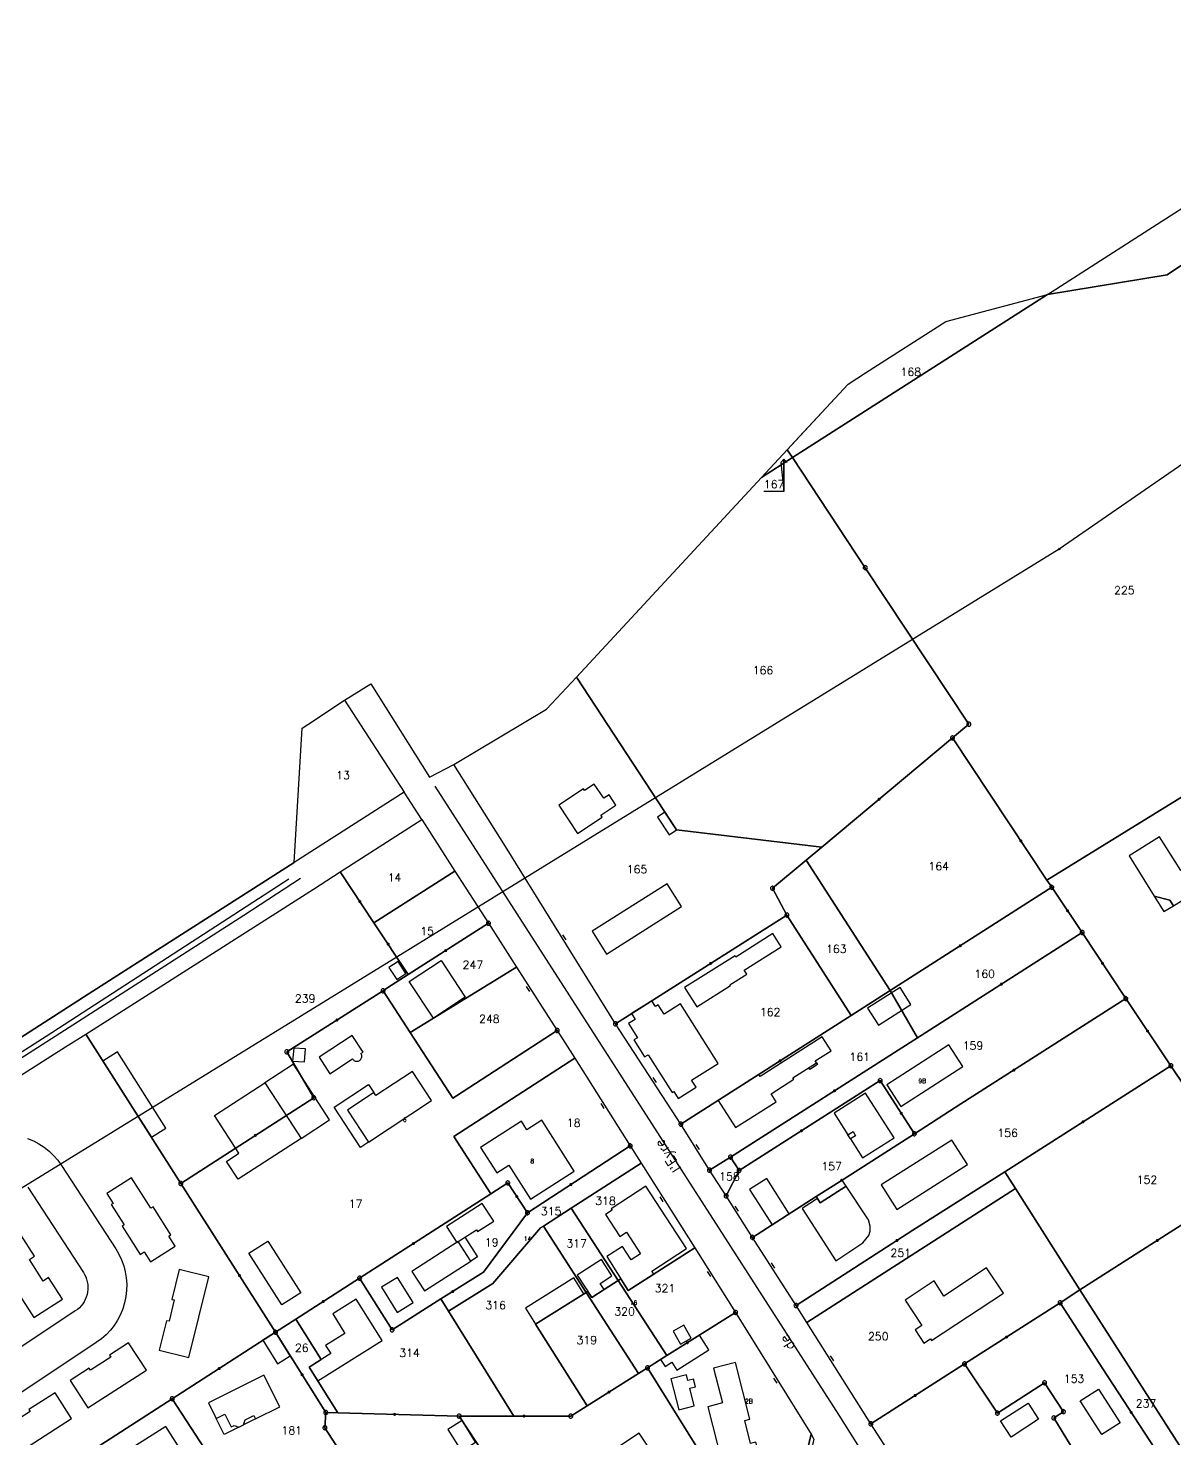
# Model space of a CAD drawing. Header units: metres. Extents: x 394605 to 1395358, y 4171135 to 6406139.
# Drawn here: x 1394621.4 to 1394908, y 4172697 to 4173049.6 of the extents above; entities that cross this region are included whole.
import ezdxf

# ---------------------------------------------------------------- set-up
doc = ezdxf.new("R2010")
doc.units = ezdxf.units.M
doc.header["$LTSCALE"] = 2
doc.header["$PDMODE"] = 3
doc.header["$PDSIZE"] = 0.2
doc.layers.add('T-SECTION AH', color=3, linetype='Continuous')
doc.styles.get("Standard").update_dxf_attribs({"font": 'txt.shx'})

# ---------------------------------------------------------------- blocks, each defined once
blk = doc.blocks.new('CLOTMI')
at = {"const_width": 0.38}
blk.add_lwpolyline([(-0.19, 0, 1), (0.19, 0, 1)], format="xyb", close=True, dxfattribs=at)
blk = doc.blocks.new('MURNOMI')
blk.add_line((-0.75, 0.5), (0.75, 0.5))
blk = doc.blocks.new('BORLIPRO')
blk.add_lwpolyline([(-0.07, 0.5), (-0.19, 0.47), (-0.31, 0.4), (-0.4, 0.31), (-0.47, 0.19), (-0.5, 0.07), (-0.5, -0.07), (-0.47, -0.19), (-0.4, -0.31), (-0.31, -0.4), (-0.19, -0.47), (-0.07, -0.5), (0.07, -0.5), (0.19, -0.47), (0.31, -0.4), (0.4, -0.31), (0.47, -0.19), (0.5, -0.07), (0.5, 0.07), (0.47, 0.19), (0.4, 0.31), (0.31, 0.4), (0.19, 0.47), (0.07, 0.5)], close=True)
blk = doc.blocks.new('PYLONE1')
blk.add_point((0, 0))

msp = doc.modelspace()

# ---------------------------------------------------------------- linework, layer by layer
at = {"layer": 'T-SECTION AH', "color": 45, "flags": 128}
for points in [[(1394994.56, 4173031.45), (1394990.71, 4173030.06), (1394942.6, 4173012.6), (1394916.57, 4172995.01), (1394909.94, 4172990.53), (1394906.14, 4172987.96), (1394876.18, 4172983.02), (1394946.43, 4173027.99), (1394980.18, 4173049.59), (1394994.56, 4173031.45)], [(1394876.07, 4172836.64), (1394852.45, 4172872.17), (1394856.57, 4172875.61), (1394830.67, 4172914.73), (1394812.45, 4172942.24), (1394876.18, 4172983.02), (1394906.14, 4172987.96), (1394909.94, 4172990.53), (1394963.94, 4172906.26), (1394958.99, 4172902.64), (1394965.9, 4172891.89), (1394921.91, 4172864.84), (1394876.07, 4172836.64)], [(1394876.18, 4172983.02), (1394812.45, 4172942.24), (1394811.14, 4172944.22), (1394813.01, 4172946.24), (1394826.37, 4172960.64), (1394830.7, 4172963.42), (1394850.81, 4172976.29), (1394876.18, 4172983.02)], [(1394812.45, 4172942.24), (1394804.71, 4172937.29), (1394811.14, 4172944.22), (1394812.45, 4172942.24)], [(1394819.81, 4172844.88), (1394783.46, 4172849.19), (1394758.42, 4172887.37), (1394804.71, 4172937.29), (1394812.45, 4172942.24), (1394830.67, 4172914.73), (1394856.57, 4172875.61), (1394852.45, 4172872.17), (1394819.81, 4172844.88)], [(1394811.08, 4172827.9), (1394768.2, 4172800.71), (1394740.67, 4172845.01), (1394727.82, 4172865.49), (1394750.98, 4172879.34), (1394758.42, 4172887.37), (1394783.46, 4172849.19), (1394819.81, 4172844.88), (1394815.85, 4172841.58), (1394807.47, 4172834.57), (1394811.08, 4172827.9)], [(1394687.89, 4172841.04), (1394689.88, 4172874.64), (1394691.29, 4172875.56), (1394700.46, 4172881.64), (1394715.35, 4172858.59), (1394687.89, 4172841.04)], [(1394877.28, 4172834.82), (1394836.91, 4172809.04), (1394815.85, 4172841.58), (1394819.81, 4172844.88), (1394852.45, 4172872.17), (1394876.07, 4172836.64), (1394877.28, 4172834.82)], [(1394510.74, 4172737.81), (1394525.88, 4172714.12), (1394529.31, 4172730.42), (1394630.71, 4172794.93), (1394635.75, 4172798.14), (1394692.67, 4172834.39), (1394699.37, 4172838.67), (1394719.78, 4172851.74), (1394715.35, 4172858.59), (1394687.89, 4172841.04), (1394637.53, 4172808.82), (1394602.09, 4172786.14), (1394561.81, 4172760.36), (1394535.74, 4172743.7), (1394531.77, 4172742.48), (1394518.82, 4172738.36), (1394510.74, 4172737.81)], [(1394762.91, 4172860.65), (1394760.49, 4172859.05), (1394760.23, 4172859.44), (1394754, 4172855.34), (1394758.67, 4172848.24), (1394764.9, 4172852.34), (1394764.55, 4172852.88), (1394768.31, 4172855.35), (1394766.61, 4172857.94), (1394765.27, 4172857.07), (1394762.91, 4172860.65)], [(1394707.82, 4172825.95), (1394699.37, 4172838.67), (1394719.78, 4172851.74), (1394728.04, 4172838.86), (1394707.82, 4172825.95)], [(1394780.58, 4172853.57), (1394778.72, 4172852.35), (1394781.59, 4172847.97), (1394783.46, 4172849.19), (1394780.58, 4172853.57)], [(1394908.14, 4172841.24), (1394904.23, 4172847.47), (1394896.61, 4172842.7), (1394902.92, 4172832.61), (1394906.81, 4172831.62), (1394907.71, 4172830.18), (1394916.38, 4172835.61), (1394912.93, 4172841.12), (1394909.54, 4172839), (1394908.14, 4172841.24)], [(1394811.08, 4172827.9), (1394807.47, 4172834.57), (1394815.85, 4172841.58), (1394836.91, 4172809.04), (1394827.11, 4172802.78), (1394811.08, 4172827.9)], [(1394635.75, 4172798.14), (1394692.67, 4172834.39), (1394699.37, 4172838.67), (1394707.82, 4172825.95), (1394716.39, 4172813.03), (1394711.05, 4172809.58), (1394710.1, 4172808.96), (1394709.29, 4172808.44), (1394686.03, 4172793.7), (1394692.75, 4172782.23), (1394659.52, 4172760.79), (1394635.75, 4172798.14)], [(1394716.39, 4172813.03), (1394707.82, 4172825.95), (1394728.04, 4172838.86), (1394736.42, 4172825.83), (1394716.39, 4172813.03)], [(1394784.75, 4172830.05), (1394781.15, 4172835.72), (1394762.36, 4172823.82), (1394765.96, 4172818.15), (1394784.75, 4172830.05)], [(1394836.91, 4172809.04), (1394877.28, 4172834.82), (1394884.9, 4172823.52), (1394843.73, 4172797.2), (1394836.91, 4172809.04)], [(1394906.81, 4172831.62), (1394902.92, 4172832.61), (1394905.31, 4172828.76), (1394907.71, 4172830.18), (1394906.81, 4172831.62)], [(1394827.11, 4172802.78), (1394784.56, 4172775.61), (1394768.2, 4172800.71), (1394811.08, 4172827.9), (1394827.11, 4172802.78)], [(1394716.91, 4172798.5), (1394710.1, 4172808.96), (1394711.05, 4172809.58), (1394716.39, 4172813.03), (1394736.42, 4172825.83), (1394743.49, 4172814.82), (1394716.91, 4172798.5)], [(1394798.31, 4172817.4), (1394798.1, 4172817.73), (1394785.48, 4172809.76), (1394788.54, 4172804.92), (1394796.97, 4172810.25), (1394796.83, 4172810.48), (1394801.02, 4172813.12), (1394800.41, 4172814.07), (1394809.65, 4172819.91), (1394807.54, 4172823.25), (1394798.31, 4172817.4)], [(1394842.93, 4172773.22), (1394834.38, 4172786.49), (1394799.09, 4172764.02), (1394796.96, 4172767.4), (1394843.73, 4172797.2), (1394884.9, 4172823.52), (1394895.78, 4172806.99), (1394854.58, 4172780.67), (1394842.93, 4172773.22)], [(1394713.83, 4172816.25), (1394711.55, 4172814.76), (1394713.5, 4172811.76), (1394715.79, 4172813.25), (1394713.83, 4172816.25)], [(1394730.65, 4172807.36), (1394722.71, 4172802.09), (1394716.63, 4172811.25), (1394724.58, 4172816.52), (1394730.65, 4172807.36)], [(1394743.49, 4172814.82), (1394753.64, 4172799.02), (1394728.47, 4172782.73), (1394727.54, 4172782.13), (1394716.91, 4172798.5), (1394743.49, 4172814.82)], [(1394758, 4172792.14), (1394727.78, 4172772.51), (1394737.06, 4172758.22), (1394704.24, 4172737.11), (1394688.25, 4172726.83), (1394683.21, 4172723.58), (1394659.52, 4172760.79), (1394692.75, 4172782.23), (1394686.03, 4172793.7), (1394709.29, 4172808.44), (1394710.1, 4172808.96), (1394716.91, 4172798.5), (1394727.54, 4172782.13), (1394728.47, 4172782.73), (1394753.64, 4172799.02), (1394758, 4172792.14)], [(1394784.56, 4172775.61), (1394827.11, 4172802.78), (1394836.91, 4172809.04), (1394843.73, 4172797.2), (1394796.96, 4172767.4), (1394791.71, 4172764.12), (1394784.56, 4172775.61)], [(1394842.07, 4172805.5), (1394839.37, 4172809.77), (1394831.22, 4172804.62), (1394833.93, 4172800.35), (1394842.07, 4172805.5)], [(1394784.45, 4172805.67), (1394780.4, 4172803.11), (1394778.9, 4172805.47), (1394778.18, 4172805.02), (1394777.27, 4172806.46), (1394772.2, 4172803.24), (1394773.11, 4172801.81), (1394771.42, 4172800.74), (1394773.67, 4172797.19), (1394772.82, 4172796.66), (1394775.49, 4172792.43), (1394776.34, 4172792.97), (1394782.34, 4172783.5), (1394782.76, 4172783.77), (1394783.88, 4172782), (1394788.36, 4172784.83), (1394787.23, 4172786.61), (1394793.86, 4172790.81), (1394784.45, 4172805.67)], [(1394907.07, 4172790.22), (1394865.55, 4172763.72), (1394842.56, 4172749.09), (1394813.34, 4172730.28), (1394802.45, 4172747.32), (1394818.41, 4172757.52), (1394824.85, 4172761.64), (1394842.93, 4172773.22), (1394854.58, 4172780.67), (1394895.78, 4172806.99), (1394907.07, 4172790.22)], [(1394638.83, 4172671.27), (1394578.35, 4172631.67), (1394525.51, 4172712.37), (1394525.88, 4172714.12), (1394529.31, 4172730.42), (1394630.71, 4172794.93), (1394635.75, 4172798.14), (1394659.52, 4172760.79), (1394683.21, 4172723.58), (1394657.39, 4172706.98), (1394635.54, 4172692.89), (1394630.52, 4172689.62), (1394686.23, 4172603.69), (1394682.97, 4172601.57), (1394638.83, 4172671.27)], [(1394702.38, 4172797.75), (1394694.1, 4172792.35), (1394696.81, 4172788.21), (1394702.48, 4172791.91), (1394702.53, 4172791.83), (1394702.66, 4172791.68), (1394702.8, 4172791.56), (1394702.97, 4172791.46), (1394703.15, 4172791.39), (1394703.34, 4172791.35), (1394703.54, 4172791.34), (1394703.73, 4172791.35), (1394703.92, 4172791.4), (1394704.1, 4172791.48), (1394704.27, 4172791.59), (1394704.42, 4172791.72), (1394704.54, 4172791.87), (1394704.64, 4172792.04), (1394704.71, 4172792.22), (1394704.75, 4172792.41), (1394704.76, 4172792.61), (1394704.75, 4172792.8), (1394704.7, 4172792.99), (1394704.62, 4172793.17), (1394704.56, 4172793.26), (1394705.08, 4172793.6), (1394702.38, 4172797.75)], [(1394687.49, 4172791.4), (1394690.46, 4172791.16), (1394690.72, 4172794.41), (1394687.75, 4172794.65), (1394687.49, 4172791.4)], [(1394804.38, 4172787.51), (1394804.04, 4172788.05), (1394793.88, 4172781.57), (1394798.24, 4172774.74), (1394808.39, 4172781.23), (1394807.12, 4172783.22), (1394812.78, 4172786.83), (1394812.56, 4172787.17), (1394818.46, 4172790.93), (1394818.14, 4172791.44), (1394822.1, 4172793.97), (1394819.9, 4172797.42), (1394804.38, 4172787.51)], [(1394836.05, 4172785.43), (1394839.55, 4172780.02), (1394855.08, 4172790.06), (1394851.58, 4172795.47), (1394836.05, 4172785.43)], [(1394640.05, 4172791.39), (1394652.18, 4172772.33), (1394655.81, 4172774.63), (1394643.67, 4172793.7), (1394640.05, 4172791.39)], [(1394746.2, 4172753.48), (1394741.27, 4172760.92), (1394737.06, 4172758.22), (1394727.78, 4172772.51), (1394758, 4172792.14), (1394771.9, 4172770.16), (1394746.2, 4172753.48)], [(1394696.71, 4172776.68), (1394687.66, 4172790.59), (1394680.55, 4172785.98), (1394686.7, 4172776.5), (1394689.59, 4172772.04), (1394696.71, 4172776.68)], [(1394708.3, 4172782.74), (1394707.8, 4172783.5), (1394701.21, 4172779.15), (1394706.49, 4172771.13), (1394722.23, 4172781.51), (1394717.44, 4172788.77), (1394708.3, 4172782.74)], [(1394865.55, 4172763.72), (1394907.07, 4172790.22), (1394917.1, 4172775.16), (1394926.44, 4172761.11), (1394884.34, 4172734.16), (1394868.23, 4172759.5), (1394865.55, 4172763.72)], [(1394686.34, 4172777.05), (1394689.59, 4172772.04), (1394673.85, 4172761.83), (1394670.94, 4172766.32), (1394674.05, 4172768.34), (1394667.92, 4172777.79), (1394680.55, 4172785.98), (1394686.34, 4172777.05)], [(1394802.45, 4172747.32), (1394795.88, 4172757.67), (1394799.09, 4172764.02), (1394834.38, 4172786.49), (1394842.93, 4172773.22), (1394824.85, 4172761.64), (1394818.41, 4172757.52), (1394802.45, 4172747.32)], [(1394830.72, 4172783.33), (1394822.88, 4172778.33), (1394826.33, 4172772.92), (1394827.59, 4172773.74), (1394828.24, 4172772.73), (1394826.98, 4172771.92), (1394830, 4172767.19), (1394837.84, 4172772.2), (1394830.72, 4172783.33)], [(1394749.76, 4172776.58), (1394746.05, 4172774.22), (1394744.71, 4172776.33), (1394734.46, 4172769.82), (1394738.53, 4172763.42), (1394741.57, 4172765.34), (1394746.93, 4172756.9), (1394757.85, 4172763.85), (1394749.76, 4172776.58)], [(1394724.57, 4172731.92), (1394735.17, 4172738.6), (1394746.2, 4172753.48), (1394771.9, 4172770.16), (1394774.62, 4172765.87), (1394757.13, 4172754.61), (1394750.22, 4172750.15), (1394749.47, 4172749.67), (1394737.55, 4172735.75), (1394726.49, 4172728.84), (1394724.57, 4172731.92)], [(1394834.65, 4172760.41), (1394838.56, 4172754.27), (1394856.22, 4172765.5), (1394852.31, 4172771.65), (1394834.65, 4172760.41)], [(1394795.88, 4172757.67), (1394791.71, 4172764.12), (1394796.96, 4172767.4), (1394799.09, 4172764.02), (1394795.88, 4172757.67)], [(1394774.62, 4172765.87), (1394788.04, 4172744.68), (1394771.41, 4172734.07), (1394769.56, 4172736.98), (1394768.87, 4172736.54), (1394757.13, 4172754.61), (1394774.62, 4172765.87)], [(1394816.02, 4172726.04), (1394813.34, 4172730.28), (1394842.56, 4172749.09), (1394865.55, 4172763.72), (1394868.23, 4172759.5), (1394816.02, 4172726.04)], [(1394657.04, 4172747.94), (1394652.57, 4172754.95), (1394652.04, 4172754.62), (1394647.2, 4172762.21), (1394641.05, 4172758.3), (1394642.64, 4172755.81), (1394642.13, 4172755.5), (1394645.36, 4172750.41), (1394644.86, 4172750.08), (1394649.34, 4172743.04), (1394650.35, 4172743.68), (1394651.95, 4172741.18), (1394658.12, 4172745.11), (1394656.53, 4172747.62), (1394657.04, 4172747.94)], [(1394737.06, 4172758.22), (1394741.27, 4172760.92), (1394746.2, 4172753.48), (1394735.17, 4172738.6), (1394724.57, 4172731.92), (1394712.33, 4172724.2), (1394704.24, 4172737.11), (1394737.06, 4172758.22)], [(1394775.83, 4172760.11), (1394767.13, 4172754.46), (1394767.35, 4172754.12), (1394765.68, 4172753.03), (1394769.27, 4172747.5), (1394770.95, 4172748.59), (1394774.45, 4172743.19), (1394772.1, 4172741.67), (1394769.92, 4172745.03), (1394766.03, 4172742.52), (1394771.41, 4172734.07), (1394777.75, 4172738.12), (1394777.28, 4172738.84), (1394785.98, 4172744.49), (1394775.83, 4172760.11)], [(1394801.71, 4172759.29), (1394807.35, 4172750.43), (1394811.66, 4172753.17), (1394806.04, 4172762.03), (1394801.71, 4172759.29)], [(1394825.85, 4172760.12), (1394819.41, 4172755.98), (1394818.75, 4172756.99), (1394814.88, 4172754.51), (1394823.28, 4172741.47), (1394830.06, 4172745.98), (1394831.58, 4172747.8), (1394831.89, 4172748.85), (1394831.9, 4172750.14), (1394831.46, 4172751.68), (1394825.85, 4172760.12)], [(1394868.23, 4172759.5), (1394884.34, 4172734.16), (1394879.4, 4172730.98), (1394855.46, 4172715.68), (1394832.04, 4172700.71), (1394816.02, 4172726.04), (1394868.23, 4172759.5)], [(1394819.41, 4172755.98), (1394825.85, 4172760.12), (1394824.85, 4172761.64), (1394818.41, 4172757.52), (1394819.41, 4172755.98)], [(1394734.86, 4172755.8), (1394725.99, 4172749.99), (1394728.56, 4172746.06), (1394728.84, 4172746.24), (1394733.46, 4172749.22), (1394733.74, 4172748.8), (1394737.75, 4172751.38), (1394734.86, 4172755.8)], [(1394768.87, 4172736.54), (1394765.37, 4172734.31), (1394762.28, 4172732.3), (1394761.29, 4172733.82), (1394760.88, 4172733.56), (1394750.22, 4172750.15), (1394757.13, 4172754.61), (1394768.87, 4172736.54)], [(1394760.88, 4172733.56), (1394748.24, 4172725.59), (1394761.11, 4172705.2), (1394757.04, 4172702.63), (1394742.81, 4172702.64), (1394726.49, 4172728.84), (1394737.55, 4172735.75), (1394749.47, 4172749.67), (1394750.22, 4172750.15), (1394760.88, 4172733.56)], [(1394612.37, 4172743.34), (1394622.79, 4172727.27), (1394629.95, 4172731.9), (1394626.47, 4172737.26), (1394625.15, 4172736.4), (1394621.67, 4172741.76), (1394622.97, 4172742.6), (1394619.5, 4172747.96), (1394612.37, 4172743.34)], [(1394684.78, 4172730.43), (1394676.56, 4172743.33), (1394681.3, 4172746.35), (1394689.52, 4172733.44), (1394684.78, 4172730.43)], [(1394728.84, 4172746.24), (1394717.3, 4172738.82), (1394720.46, 4172733.91), (1394732, 4172741.33), (1394728.84, 4172746.24)], [(1394764.67, 4172741.81), (1394758.64, 4172737.87), (1394762.28, 4172732.3), (1394765.37, 4172734.31), (1394764.39, 4172735.82), (1394767.32, 4172737.73), (1394764.67, 4172741.81)], [(1394768.87, 4172736.54), (1394769.56, 4172736.98), (1394771.41, 4172734.07), (1394788.04, 4172744.68), (1394798.24, 4172728.56), (1394781.08, 4172717.76), (1394768.87, 4172736.54)], [(1394661.5, 4172717.3), (1394666.5, 4172737.43), (1394659.13, 4172739.26), (1394657.29, 4172731.81), (1394657.9, 4172731.66), (1394656.58, 4172726.33), (1394655.93, 4172726.48), (1394654.11, 4172719.13), (1394661.5, 4172717.3)], [(1394850.34, 4172732.65), (1394847.86, 4172736.41), (1394840.59, 4172731.64), (1394844.77, 4172725.3), (1394843.1, 4172724.2), (1394845.29, 4172720.86), (1394846.96, 4172721.95), (1394847.23, 4172721.54), (1394865.18, 4172733.33), (1394861, 4172739.68), (1394850.34, 4172732.65)], [(1394742.81, 4172702.64), (1394729.12, 4172702.64), (1394698.8, 4172703.46), (1394691.62, 4172714.88), (1394694.58, 4172716.74), (1394688.25, 4172726.83), (1394704.24, 4172737.11), (1394712.33, 4172724.2), (1394724.57, 4172731.92), (1394726.49, 4172728.84), (1394742.81, 4172702.64)], [(1394713.67, 4172737.31), (1394709.7, 4172734.83), (1394713.64, 4172728.52), (1394717.61, 4172730.99), (1394713.67, 4172737.31)], [(1394757.76, 4172737.23), (1394745.7, 4172729.62), (1394748.24, 4172725.59), (1394760.3, 4172733.19), (1394757.76, 4172737.23)], [(1394761.29, 4172733.82), (1394762.28, 4172732.3), (1394765.37, 4172734.31), (1394768.87, 4172736.54), (1394781.08, 4172717.76), (1394776.21, 4172714.69), (1394773.92, 4172713.25), (1394760.88, 4172733.56), (1394761.29, 4172733.82)], [(1394703.34, 4172731.86), (1394697.5, 4172728.19), (1394700.54, 4172723.32), (1394695.72, 4172720.29), (1394697, 4172718.26), (1394691.62, 4172714.88), (1394693.8, 4172711.41), (1394709.85, 4172721.49), (1394703.34, 4172731.86)], [(1394748.24, 4172725.59), (1394760.88, 4172733.56), (1394773.92, 4172713.25), (1394761.11, 4172705.2), (1394748.24, 4172725.59)], [(1394879.4, 4172730.98), (1394890.03, 4172714.42), (1394905.72, 4172690.41), (1394907.95, 4172686.88), (1394882.34, 4172670.22), (1394864.81, 4172658.97), (1394863.12, 4172657.89), (1394860.6, 4172656.27), (1394853.4, 4172667.62), (1394869.64, 4172678.19), (1394886.1, 4172688.52), (1394877.79, 4172702.17), (1394880.19, 4172703.74), (1394875.5, 4172710.97), (1394863.69, 4172703.39), (1394855.46, 4172715.68), (1394879.4, 4172730.98)], [(1394907.95, 4172686.88), (1394905.72, 4172690.41), (1394890.03, 4172714.42), (1394879.4, 4172730.98), (1394884.34, 4172734.16), (1394912.62, 4172689.92), (1394907.95, 4172686.88)], [(1394798.24, 4172728.56), (1394817.09, 4172698.11), (1394814.55, 4172687.33), (1394799.28, 4172677.63), (1394776.21, 4172714.69), (1394781.08, 4172717.76), (1394798.24, 4172728.56)], [(1394683.21, 4172723.58), (1394688.25, 4172726.83), (1394694.58, 4172716.74), (1394691.62, 4172714.88), (1394698.8, 4172703.46), (1394695.77, 4172703.54), (1394683.21, 4172723.58)], [(1394785.31, 4172725.35), (1394782.65, 4172723.84), (1394784.47, 4172720.63), (1394787.13, 4172722.14), (1394785.31, 4172725.35)], [(1394636.27, 4172704.66), (1394650.91, 4172714.09), (1394646.48, 4172720.96), (1394641.7, 4172717.88), (1394642.03, 4172717.39), (1394636.96, 4172714.12), (1394636.64, 4172714.61), (1394631.84, 4172711.53), (1394636.27, 4172704.66)], [(1394732.11, 4172634.48), (1394731.05, 4172636.47), (1394693.1, 4172694.62), (1394673.67, 4172681.89), (1394657.39, 4172706.98), (1394683.21, 4172723.58), (1394695.77, 4172703.54), (1394695.56, 4172699.72), (1394718.86, 4172663.63), (1394736.17, 4172637.04), (1394732.11, 4172634.48)], [(1394683.72, 4172715.7), (1394686.9, 4172717.69), (1394683.21, 4172723.58), (1394680.03, 4172721.59), (1394683.72, 4172715.7)], [(1394791.56, 4172719.19), (1394789.23, 4172722.89), (1394786.33, 4172721.06), (1394786.01, 4172720.86), (1394779.5, 4172716.76), (1394780.59, 4172715.02), (1394782.28, 4172716.09), (1394783.52, 4172714.13), (1394791.56, 4172719.19)], [(1394776.21, 4172714.69), (1394799.28, 4172677.63), (1394761.6, 4172653.18), (1394755.46, 4172662.76), (1394751.12, 4172669.24), (1394744, 4172679.96), (1394729.12, 4172702.64), (1394742.81, 4172702.64), (1394757.04, 4172702.63), (1394761.11, 4172705.2), (1394773.92, 4172713.25), (1394776.21, 4172714.69)], [(1394792.72, 4172714.65), (1394794.94, 4172705.93), (1394791.27, 4172704.99), (1394796.03, 4172686.26), (1394803.89, 4172688.21), (1394803.38, 4172690.24), (1394804.7, 4172690.58), (1394803.29, 4172696.12), (1394801.97, 4172695.79), (1394800.51, 4172701.52), (1394801.83, 4172701.86), (1394798.21, 4172716.05), (1394792.72, 4172714.65)], [(1394855.46, 4172715.68), (1394863.69, 4172703.39), (1394875.5, 4172710.97), (1394880.19, 4172703.74), (1394877.79, 4172702.17), (1394886.1, 4172688.52), (1394869.64, 4172678.19), (1394853.4, 4172667.62), (1394832.04, 4172700.71), (1394855.46, 4172715.68)], [(1394684.24, 4172704.96), (1394680.29, 4172712.87), (1394666.43, 4172705.94), (1394668.4, 4172702.02), (1394670.56, 4172703.1), (1394672.14, 4172699.95), (1394672.83, 4172700.3), (1394674.05, 4172699.87), (1394675.2, 4172700.45), (1394675.59, 4172701.68), (1394677.81, 4172702.79), (1394678.23, 4172701.97), (1394684.24, 4172704.96)], [(1394786.79, 4172709.58), (1394788.19, 4172709.94), (1394787.7, 4172711.87), (1394786.3, 4172711.52), (1394785.94, 4172712.92), (1394782.06, 4172711.93), (1394784.04, 4172704.18), (1394787.91, 4172705.17), (1394786.79, 4172709.58)], [(1394614.77, 4172690.81), (1394632.23, 4172702.06), (1394628.1, 4172708.48), (1394621.55, 4172704.27), (1394621.88, 4172703.77), (1394617.36, 4172700.86), (1394617.07, 4172701.33), (1394610.65, 4172697.2), (1394614.77, 4172690.81)], [(1394675.9, 4172678.46), (1394654.04, 4172664.36), (1394635.54, 4172692.89), (1394657.39, 4172706.98), (1394673.67, 4172681.89), (1394675.9, 4172678.46)], [(1394884.39, 4172706.46), (1394888.94, 4172709.38), (1394894.36, 4172700.96), (1394889.82, 4172698.04), (1394884.39, 4172706.46)], [(1394668.4, 4172702.02), (1394670.56, 4172703.1), (1394672.14, 4172699.95), (1394672.83, 4172700.3), (1394674.05, 4172699.87), (1394670.38, 4172698.05), (1394668.4, 4172702.02)], [(1394675.2, 4172700.45), (1394675.59, 4172701.68), (1394677.81, 4172702.79), (1394678.23, 4172701.97), (1394675.2, 4172700.45)], [(1394698.8, 4172703.46), (1394729.12, 4172702.64), (1394744, 4172679.96), (1394722.13, 4172665.93), (1394739.61, 4172639.12), (1394736.17, 4172637.04), (1394718.86, 4172663.63), (1394695.56, 4172699.72), (1394695.77, 4172703.54), (1394698.8, 4172703.46)], [(1394871.35, 4172705.89), (1394873.97, 4172701.85), (1394867.11, 4172697.39), (1394864.5, 4172701.43), (1394871.35, 4172705.89)], [(1394655.79, 4172700.01), (1394639.87, 4172689.93), (1394645.16, 4172681.58), (1394647.45, 4172683.02), (1394645.47, 4172686.14), (1394647.75, 4172687.59), (1394648.81, 4172685.9), (1394656.33, 4172690.66), (1394658.93, 4172689.26), (1394661.16, 4172693.51), (1394659.26, 4172694.53), (1394655.79, 4172700.01)], [(1394729.83, 4172701.54), (1394726.27, 4172699.31), (1394729.67, 4172693.88), (1394733.24, 4172696.11), (1394729.83, 4172701.54)], [(1394799.28, 4172677.63), (1394814.55, 4172687.33), (1394817.09, 4172698.11), (1394817.83, 4172696.87), (1394815.44, 4172686.7), (1394799.81, 4172676.78), (1394737.2, 4172635.33), (1394736.17, 4172637.04), (1394739.61, 4172639.12), (1394761.6, 4172653.18), (1394799.28, 4172677.63)], [(1394774.14, 4172698.37), (1394766.48, 4172693.27), (1394776.44, 4172678.33), (1394785.59, 4172684.43), (1394782.18, 4172689.55), (1394780.68, 4172688.55), (1394774.14, 4172698.37)]]:
    msp.add_lwpolyline(points, close=True, dxfattribs=at)
for points in [[(1394602.09, 4172786.14), (1394637.53, 4172808.82), (1394687.89, 4172841.04), (1394689.88, 4172874.64), (1394691.29, 4172875.56), (1394700.46, 4172881.64), (1394707, 4172885.72), (1394721.73, 4172862.35), (1394727.82, 4172865.49), (1394750.98, 4172879.34), (1394758.42, 4172887.37), (1394804.71, 4172937.29), (1394811.14, 4172944.22), (1394826.37, 4172960.64), (1394830.7, 4172963.42), (1394850.81, 4172976.29), (1394876.18, 4172983.02), (1394946.43, 4173027.99)], [(1394602.09, 4172786.14), (1394637.53, 4172808.82), (1394687.89, 4172841.04), (1394689.88, 4172874.64), (1394691.29, 4172875.56), (1394700.46, 4172881.64), (1394707, 4172885.72), (1394721.73, 4172862.35), (1394727.82, 4172865.49), (1394750.98, 4172879.34), (1394758.42, 4172887.37), (1394804.71, 4172937.29), (1394811.14, 4172944.22), (1394826.37, 4172960.64), (1394830.7, 4172963.42), (1394850.81, 4172976.29), (1394876.18, 4172983.02), (1394946.43, 4173027.99)], [(1394602.09, 4172786.14), (1394637.53, 4172808.82), (1394687.89, 4172841.04), (1394689.88, 4172874.64), (1394691.29, 4172875.56), (1394700.46, 4172881.64), (1394707, 4172885.72), (1394721.73, 4172862.35), (1394727.82, 4172865.49), (1394750.98, 4172879.34), (1394758.42, 4172887.37), (1394804.71, 4172937.29), (1394811.14, 4172944.22), (1394826.37, 4172960.64), (1394830.7, 4172963.42), (1394850.81, 4172976.29), (1394876.18, 4172983.02), (1394946.43, 4173027.99)], [(1394548.37, 4172715.79), (1394879.17, 4172919.44), (1395015.38, 4173013.45)], [(1394811.13, 4172941.04), (1394810.33, 4172941.85), (1394810.28, 4172933.78), (1394810.32, 4172941.84), (1394809.51, 4172941.05), (1394810.28, 4172933.77), (1394805.28, 4172933.8)], [(1394917.1, 4172775.16), (1394907.07, 4172790.22), (1394895.78, 4172806.99), (1394884.9, 4172823.52), (1394877.28, 4172834.82), (1394876.07, 4172836.64), (1394921.91, 4172864.84)], [(1394966.91, 4172475.69), (1394923.6, 4172544.72), (1394824.09, 4172702.85), (1394723.16, 4172860.13)], [(1394686.52, 4172836.86), (1394625.86, 4172797.56), (1394608.46, 4172786.45), (1394537.25, 4172741.23), (1394524.6, 4172735.05), (1394510.34, 4172723.13), (1394487.95, 4172712.05), (1394462.2, 4172706.78), (1394440.9, 4172700.16), (1394420.12, 4172692.48), (1394406.71, 4172689.19), (1394395.39, 4172684.57), (1394387.49, 4172679.66), (1394382.47, 4172675.25), (1394376.38, 4172669.54), (1394366.84, 4172657.84), (1394330.22, 4172639.29), (1394322.6, 4172636.74), (1394236.35, 4172581.42), (1394181.76, 4172546.79), (1394149.06, 4172525.6)], [(1394601.52, 4172780.63), (1394639.31, 4172804.81), (1394675.3, 4172827.9), (1394689.43, 4172837.11)], [(1394818.46, 4172790.93), (1394818.73, 4172790.51), (1394816.8, 4172789.28), (1394816.52, 4172789.7)], [(1394706.49, 4172771.13), (1394704.48, 4172769.81), (1394697.88, 4172779.83), (1394706.48, 4172785.5), (1394707.8, 4172783.5)], [(1394621.22, 4172772.03), (1394622.67, 4172771.43), (1394624.05, 4172770.7), (1394625.36, 4172769.83), (1394626.59, 4172768.86), (1394627.72, 4172767.77), (1394628.75, 4172766.59), (1394629.67, 4172765.32), (1394643.26, 4172744.45), (1394644.05, 4172743.1), (1394644.71, 4172741.68), (1394645.25, 4172740.22), (1394645.64, 4172738.7), (1394645.89, 4172737.16), (1394646.01, 4172735.6), (1394645.98, 4172734.04), (1394645.8, 4172732.49), (1394645.48, 4172730.97), (1394645.03, 4172729.47), (1394644.43, 4172728.02), (1394643.71, 4172726.64), (1394642.87, 4172725.32), (1394641.91, 4172724.1), (1394640.84, 4172722.96), (1394639.67, 4172721.93), (1394638.4, 4172721), (1394608.16, 4172700.95)], [(1394826.98, 4172771.92), (1394826.33, 4172772.92)], [(1394621.29, 4172759.86), (1394635.16, 4172738.57), (1394635.48, 4172738.01), (1394635.75, 4172737.43), (1394635.97, 4172736.83), (1394636.14, 4172736.21), (1394636.24, 4172735.57), (1394636.28, 4172734.93), (1394636.27, 4172734.29), (1394636.19, 4172733.65), (1394636.07, 4172733.02), (1394635.88, 4172732.4), (1394635.64, 4172731.8), (1394635.34, 4172731.23), (1394634.99, 4172730.7), (1394634.59, 4172730.19), (1394634.16, 4172729.73), (1394633.67, 4172729.3), (1394633.15, 4172728.91), (1394604.71, 4172710.06)], [(1394825.85, 4172760.12), (1394824.85, 4172761.64), (1394818.41, 4172757.52), (1394818.75, 4172756.99)], [(1394912.62, 4172689.92), (1394884.34, 4172734.16), (1394926.44, 4172761.11), (1394954.95, 4172718.37), (1394972.51, 4172692.01)], [(1394730.53, 4172747.33), (1394733.68, 4172742.41), (1394732, 4172741.33)]]:
    msp.add_lwpolyline(points, dxfattribs=at)

# ---------------------------------------------------------------- block references
at = {"layer": 'T-SECTION AH', "color": 45}
for name, p, rotation in [('PYLONE1', (1394879.17, 4172919.44), 31.8), ('BORLIPRO', (1394830.67, 4172914.73), 31.8), ('BORLIPRO', (1394856.57, 4172875.61), 31.8), ('BORLIPRO', (1394852.45, 4172872.17), 31.8), ('CLOTMI', (1394834.09, 4172856.83), 220.4), ('CLOTMI', (1394869.56, 4172846.43), 124.1), ('BORLIPRO', (1394807.47, 4172834.57), 31.8), ('BORLIPRO', (1394877.28, 4172834.82), 31.8), ('CLOTMI', (1394704.3, 4172831.25), 124.1), ('CLOTMI', (1394881.24, 4172828.95), 124.5), ('BORLIPRO', (1394736.42, 4172825.83), 31.8), ('BORLIPRO', (1394811.08, 4172827.9), 31.8), ('MURNOMI', (1394754.94, 4172822.03), 302.4), ('BORLIPRO', (1394884.9, 4172823.52), 31.8), ('CLOTMI', (1394711.36, 4172820.62), 124.1), ('CLOTMI', (1394725.74, 4172819), 213.1), ('CLOTMI', (1394854.4, 4172820.21), 33.1), ('CLOTMI', (1394792.02, 4172815.81), 212.9), ('CLOTMI', (1394889.97, 4172815.82), 123.8), ('BORLIPRO', (1394710.1, 4172808.96), 31.8), ('MURNOMI', (1394746.79, 4172809.7), 123.2), ('CLOTMI', (1394864.68, 4172810.6), 213.1), ('BORLIPRO', (1394895.78, 4172806.99), 31.8), ('CLOTMI', (1394698.57, 4172801.65), 212.9), ('BORLIPRO', (1394768.2, 4172800.71), 31.8), ('BORLIPRO', (1394753.64, 4172799.02), 31.8), ('CLOTMI', (1394901.23, 4172798.9), 124.5), ('BORLIPRO', (1394686.03, 4172793.7), 31.8), ('CLOTMI', (1394809.33, 4172791.43), 213.1), ('BORLIPRO', (1394907.07, 4172790.22), 31.8), ('MURNOMI', (1394777.56, 4172786.34), 303.6), ('BORLIPRO', (1394834.38, 4172786.49), 31.8), ('CLOTMI', (1394867.83, 4172789.13), 33.1), ('CLOTMI', (1394822.98, 4172783.98), 213), ('BORLIPRO', (1394692.75, 4172782.23), 31.8), ('MURNOMI', (1394765.41, 4172780.43), 122.8), ('CLOTMI', (1394839.66, 4172778.31), 123.3), ('CLOTMI', (1394885.09, 4172776.19), 213.1), ('CLOTMI', (1394678.17, 4172772.82), 213.3), ('BORLIPRO', (1394784.56, 4172775.61), 31.8), ('CLOTMI', (1394814.71, 4172773.98), 33), ('BORLIPRO', (1394842.93, 4172773.22), 31.8), ('BORLIPRO', (1394771.9, 4172770.16), 31.8), ('MURNOMI', (1394788.28, 4172769.63), 302.4), ('BORLIPRO', (1394796.96, 4172767.4), 31.8), ('BORLIPRO', (1394791.71, 4172764.12), 31.8), ('BORLIPRO', (1394799.09, 4172764.02), 31.8), ('BORLIPRO', (1394659.52, 4172760.79), 31.8), ('BORLIPRO', (1394741.27, 4172760.92), 31.8), ('CLOTMI', (1394757.02, 4172760.5), 33.49999999999999), ('CLOTMI', (1394824.75, 4172761.58), 33.1), ('CLOTMI', (1394743.53, 4172757.51), 124.1), ('MURNOMI', (1394780.16, 4172757.11), 122.8), ('BORLIPRO', (1394795.88, 4172757.67), 31.8), ('BORLIPRO', (1394746.2, 4172753.48), 31.8), ('MURNOMI', (1394798.06, 4172754.23), 302.9), ('CLOTMI', (1394717.67, 4172745.75), 213.2), ('BORLIPRO', (1394802.45, 4172747.32), 31.8), ('CLOTMI', (1394838.59, 4172746.55), 213.3), ('CLOTMI', (1394903.68, 4172746.54), 33.1), ('CLOTMI', (1394674.16, 4172737.8), 123), ('BORLIPRO', (1394704.24, 4172737.11), 31.8), ('MURNOMI', (1394792.02, 4172738.4), 122.8), ('MURNOMI', (1394807.11, 4172740.01), 303.1), ('CLOTMI', (1394727.51, 4172733.76), 212.7), ('CLOTMI', (1394695.11, 4172731.25), 213.2), ('BORLIPRO', (1394813.34, 4172730.28), 31.8), ('BORLIPRO', (1394879.4, 4172730.98), 31.8), ('BORLIPRO', (1394798.24, 4172728.56), 31.8), ('BORLIPRO', (1394683.21, 4172723.58), 31.8), ('BORLIPRO', (1394712.33, 4172724.2), 31.8), ('CLOTMI', (1394786.17, 4172720.97), 32.7), ('CLOTMI', (1394865.98, 4172722.4), 213.1), ('MURNOMI', (1394821.85, 4172716.82), 302.8), ('CLOTMI', (1394669.11, 4172714.52), 213.2), ('CLOTMI', (1394689.85, 4172712.97), 122.6), ('BORLIPRO', (1394776.21, 4172714.69), 31.8), ('BORLIPRO', (1394855.46, 4172715.68), 31.8), ('MURNOMI', (1394808.65, 4172711.76), 122.3), ('BORLIPRO', (1394875.5, 4172710.97), 31.8), ('BORLIPRO', (1394657.39, 4172706.98), 31.8), ('CLOTMI', (1394766.59, 4172708.64), 32.7), ('CLOTMI', (1394843.14, 4172707.79), 213.1), ('BORLIPRO', (1394695.77, 4172703.54), 31.8), ('CLOTMI', (1394712.98, 4172703.07), 358.9), ('BORLIPRO', (1394729.12, 4172702.64), 31.8), ('CLOTMI', (1394745.32, 4172702.64), 0.5), ('BORLIPRO', (1394757.04, 4172702.63), 31.8), ('BORLIPRO', (1394863.69, 4172703.39), 31.8), ('BORLIPRO', (1394877.79, 4172702.17), 31.8), ('BORLIPRO', (1394880.19, 4172703.74), 31.8), ('CLOTMI', (1394897.12, 4172703.58), 123.7), ('BORLIPRO', (1394695.56, 4172699.72), 31.8), ('BORLIPRO', (1394832.04, 4172700.71), 31.8)]:
    msp.add_blockref(name, p, dxfattribs=dict(at, rotation=rotation))

# ---------------------------------------------------------------- texts
for s, height, p in [('168', 2, (1394839.48, 4172962.67)), ('225', 2, (1394892.87, 4172908.08)), ('166', 2, (1394802.52, 4172888.08)), ('13', 2, (1394698.38, 4172861.83)), ('165', 2, (1394771.02, 4172838.32)), ('164', 2, (1394846.45, 4172839.11)), ('14', 2, (1394711.23, 4172836.24)), ('15', 2, (1394719.39, 4172822.84)), ('163', 2, (1394820.84, 4172818.41)), ('247', 2, (1394729.98, 4172814.48)), ('160', 2, (1394857.95, 4172812.2)), ('239', 2, (1394688.04, 4172806)), ('248', 2, (1394734.11, 4172800.96)), ('162', 2, (1394804.31, 4172802.62)), ('159', 2, (1394855.01, 4172794.25)), ('161', 2, (1394826.7, 4172791.44)), ('9B', 1.1, (1394843.92, 4172785.86)), ('6', 1.1, (1394715.04, 4172776.18)), ('18', 2, (1394756.03, 4172774.96)), ('156', 2, (1394863.68, 4172772.42)), ('8', 1.1, (1394746.91, 4172765.84)), ('157', 2, (1394819.67, 4172764.08)), ('158', 2, (1394794.14, 4172761.55)), ('152', 2, (1394898.52, 4172760.73)), ('17', 2, (1394701.52, 4172754.73)), ('318', 2, (1394763.13, 4172755.45)), ('315', 2, (1394749.54, 4172752.85)), ('19', 2, (1394735.53, 4172745.06)), ('14', 1.1, (1394745.26, 4172746.45)), ('317', 2, (1394755.92, 4172744.8)), ('251', 2, (1394836.95, 4172742.44)), ('321', 2, (1394778.01, 4172733.59)), ('316', 2, (1394735.66, 4172729.37)), ('16', 1.1, (1394771.79, 4172730.44)), ('320', 2, (1394767.91, 4172727.78)), ('26', 2, (1394688.06, 4172718.7)), ('319', 2, (1394758.47, 4172720.63)), ('250', 2, (1394831.33, 4172721.58)), ('314', 2, (1394714.14, 4172717.44)), ('153', 2, (1394880.29, 4172710.98)), ('2B', 1.1, (1394800.6, 4172705.81)), ('237', 2, (1394898.28, 4172704.81)), ('181', 2, (1394684.69, 4172698.05))]:
    msp.add_text(s, height=height, dxfattribs=at).set_placement(p)
for s, height, rotation, p in [('167', 2, 359.7, (1394805.28, 4172934.6)), ("l'Eyre", 2.5, 122.9, (1394784.75, 4172764.61)), ('de', 2.5, 122.9, (1394813.27, 4172719.97))]:
    msp.add_text(s, height=height, rotation=rotation, dxfattribs=at).set_placement(p)

doc.saveas('drawing.dxf')
